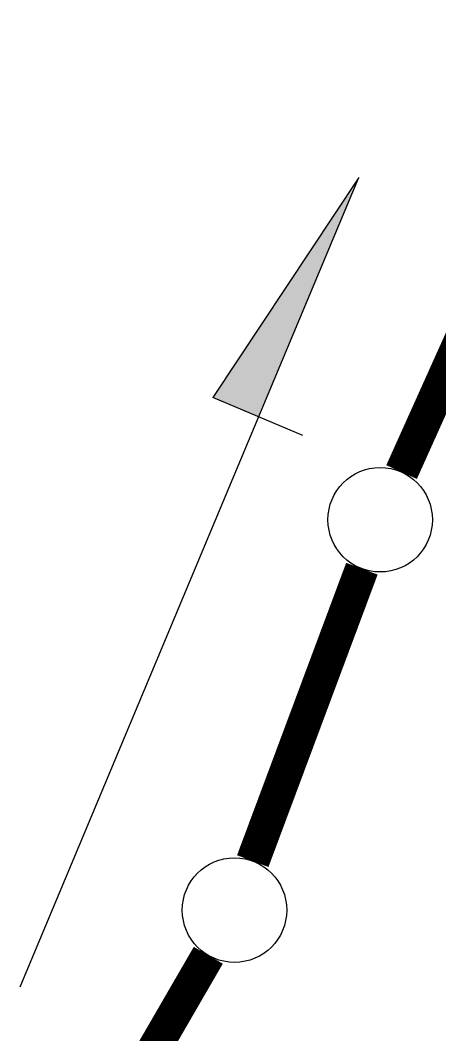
# Model space of a CAD drawing. Extents: x 587451 to 600081, y 7506605 to 7515945.
# Drawn here: x 589562.7 to 589687.6, y 7509747.8 to 7510049.6 of the extents above; entities that cross this region are included whole.
import ezdxf

# ---------------------------------------------------------------- set-up
doc = ezdxf.new("R2010")
doc.units = 0
doc.header["$LTSCALE"] = 280
doc.header["$MEASUREMENT"] = 0
doc.layers.add('ESTACAO', color=5, linetype='CONTINUOUS')

msp = doc.modelspace()

# ---------------------------------------------------------------- linework, layer by layer
at = {"layer": 'ESTACAO'}
for p, q in [((589562.66, 7509762.03), (589663.51, 7510002.88)), ((589663.51, 7510002.88), (589620.06, 7509937.38)), ((589646.8, 7509926.08), (589620.06, 7509937.38))]:
    msp.add_line(p, q, dxfattribs=at)
at = {"layer": 'ESTACAO', "const_width": 10}
for points in [[(589676.23, 7509915.18), (589734.48, 7510044.61)], [(589669.85, 7509901), (589669.85, 7509901)], [(589631.9, 7509799.41), (589664.41, 7509886.43)], [(589626.46, 7509784.84), (589626.46, 7509784.84)], [(589588.12, 7509718.72), (589618.66, 7509771.39)]]:
    msp.add_lwpolyline(points, dxfattribs=at)
at = {"layer": 'ESTACAO'}
for centre in [(589669.85, 7509901), (589626.46, 7509784.84)]:
    msp.add_circle(centre, 15.55, dxfattribs=at)
msp.add_solid([(589620.06, 7509937.38), (589633.43, 7509931.73), (589663.51, 7510002.88)], dxfattribs=at)

doc.saveas('drawing.dxf')
